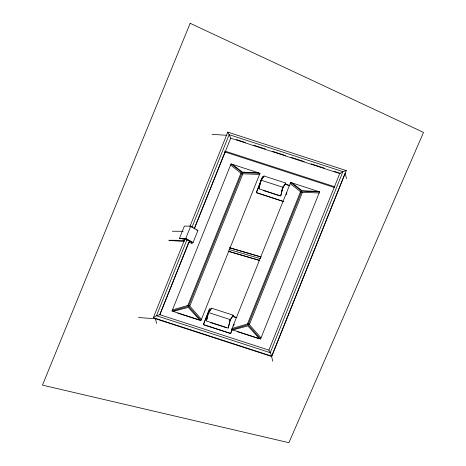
<?xml version="1.0" encoding="UTF-8"?>
<svg xmlns="http://www.w3.org/2000/svg" width="466" height="466" viewBox="0 0 466 466"><rect width="100%" height="100%" fill="white"/><g stroke="black" fill="none" stroke-linecap="round" stroke-linejoin="round"><path stroke-width="0.7" d="M208.343 312.482L206.356 320.987L228.212 328.081L230.309 320.037L233.355 315.249L211.506 308.154L208.343 312.482L230.198 319.583L233.355 315.249M228.212 328.081L230.198 319.583M206.805 319.857L208.459 312.936M258.857 188.817L260.919 180.126L264.001 175.985L285.856 183.086L282.885 187.676L280.707 195.918L258.857 188.817L259.306 187.693M280.707 195.918L282.775 187.221L285.856 183.086M259.463 187.047L261.036 180.581M179.492 238.336L184.396 226.097L190.71 226.144L197.91 230.489L193 242.722L185.911 238.831L179.492 238.336L185.8 238.376L193 242.722M189.895 226.54L227.781 132.105L346.296 170.597L271.853 356.164L153.337 317.666L184.752 239.361M185.8 238.376L190.71 226.144M186.971 239.763L156.494 315.732L153.337 317.666M192.109 226.965L229.132 134.668L227.781 132.105M159.786 314.567L188.747 242.372M194.433 228.2L225.02 151.957L224.793 151.048M271.853 356.164L270.274 352.686L156.494 315.732L159.885 314.707L189.528 240.811M194.404 228.655L230.717 138.146L229.132 134.668L342.912 171.622L346.296 170.597M188.648 242.268L192.021 243.363L192.528 242.104M172.001 311.043L231.031 163.904L259.993 173.311L200.968 320.451L172.001 311.043L188.509 306.267L242.116 172.63L259.993 173.311M187.85 305.463L240.922 173.171M189.796 306.098L242.868 173.801M232.19 329.625L230.612 333.563L203.351 324.715L209.624 308.772L210.987 309.214M256.317 192.685L262.591 176.748L256.317 192.685L282.891 201.318M203.351 324.715L209.409 309.61M263.552 177.115L264.001 175.985M211.156 309.01L211.506 308.154M282.175 188.928L282.938 187.017M281.784 190.681L283.072 187.483M229.866 320.62L230.396 319.297M231.602 329.584L290.633 182.445L319.594 191.852L260.57 338.992L231.602 329.584L248.11 324.808L249.06 323.707M230.612 333.563L232.412 328.786M233.46 326.159L234.252 324.19M286.165 194.788L286.951 192.819M247.452 324.004L300.523 191.712M319.594 191.852L301.718 191.171L248.11 324.808L260.57 338.992M249.397 324.633L302.469 192.341M268.917 350.123L339.749 173.562L342.912 171.622L270.274 352.686L268.917 350.123L159.885 314.707M272.779 361.243L271.579 356.473L344.846 173.83M209.228 311.818L210.772 309.575M261.875 179.422L263.133 177.692M172.449 309.919L188.957 305.143L201.417 319.327M232.056 328.46L248.559 323.684L261.018 337.867M173.183 311.428L188.27 307.385L199.78 320.066M232.79 329.969L247.871 325.926L259.381 338.607M172.362 231.229L183.161 231.305M168.744 240.252L183.138 240.357L184.396 240.765M259.545 174.435L241.668 173.76L230.577 165.028M319.146 192.976L301.269 192.295L290.178 183.569M258.444 172.804L242.425 172.129L232.214 164.288M318.412 191.468L302.119 190.699L291.815 182.829M211.978 134.336L226.843 135.297M169.408 240.444L184.239 241.499M138.484 317.538L155.428 318.75L271.579 356.473M229.668 247.726L261.053 256.929M229.691 247.819L261.077 257.022M229.022 249.479L260.407 258.682M228.27 251.215L259.655 260.424M228.293 251.308L259.679 260.511M236.437 139.567L245.431 142.491M253.737 145.188L265.498 149.004M272.418 151.252L285.565 155.522M291.104 157.322L304.251 161.591M311.172 163.84L324.319 168.11M334.005 171.255L340.232 173.276M230.717 138.146L339.749 173.562M225.486 151.275L334.815 186.784M225.02 151.957L334.349 187.472M285.081 184.047L289.852 185.596M285.128 184.233L289.893 185.783M260.919 180.126L282.775 187.221M263.61 190.577L279.728 195.807M256.271 192.499L283.573 201.539M196.722 230.099L197.91 230.489M182.002 238.4L190.064 241.021M232.115 316.076L236.885 317.626M232.843 316.484L236.25 317.591M210.649 322.589L226.767 327.825M237.369 331.664L258.752 338.607M177.767 313.123L199.145 320.066M203.304 324.528L230.565 333.382M191.41 226.948L192.592 227.647M193.774 228.352L194.951 229.051M290.633 182.445L301.718 191.171M231.031 163.904L242.116 172.63M188.509 306.267L200.968 320.451M345.12 173.154L346.488 178.612M191.567 241.563L192.021 243.363M182.649 238.114L183.255 240.514M155.428 318.75L156.628 323.52M190.145 23.3L42.476 385.137L288.914 442.7L423.524 132.408L190.145 23.3"/></g></svg>
